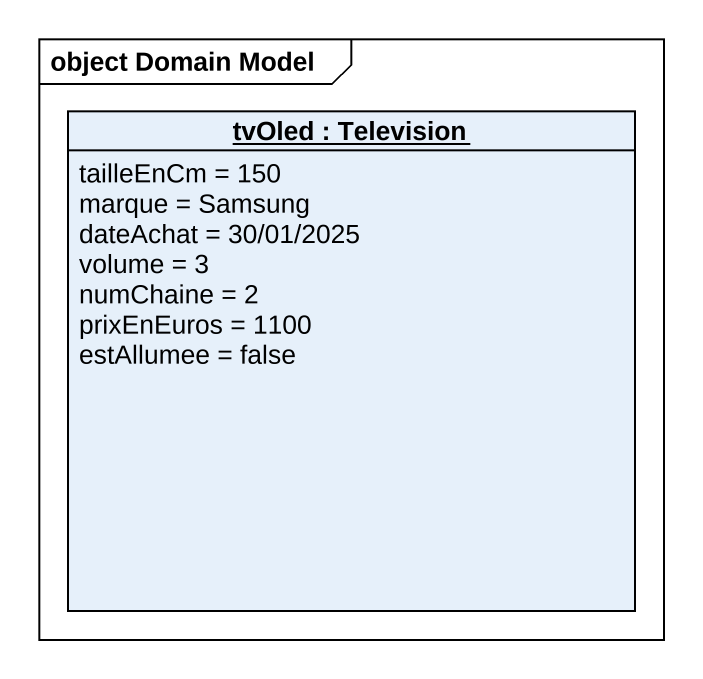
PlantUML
@startuml
mainframe object Domain Model
hide circle
hide empty members
object "tvOled : Television" as tvOled {
  tailleEnCm = 150
  marque = Samsung
  dateAchat = 30/01/2025
  volume = 3
  numChaine = 2
  prixEnEuros = 1100
  estAllumee = false
}
@enduml
